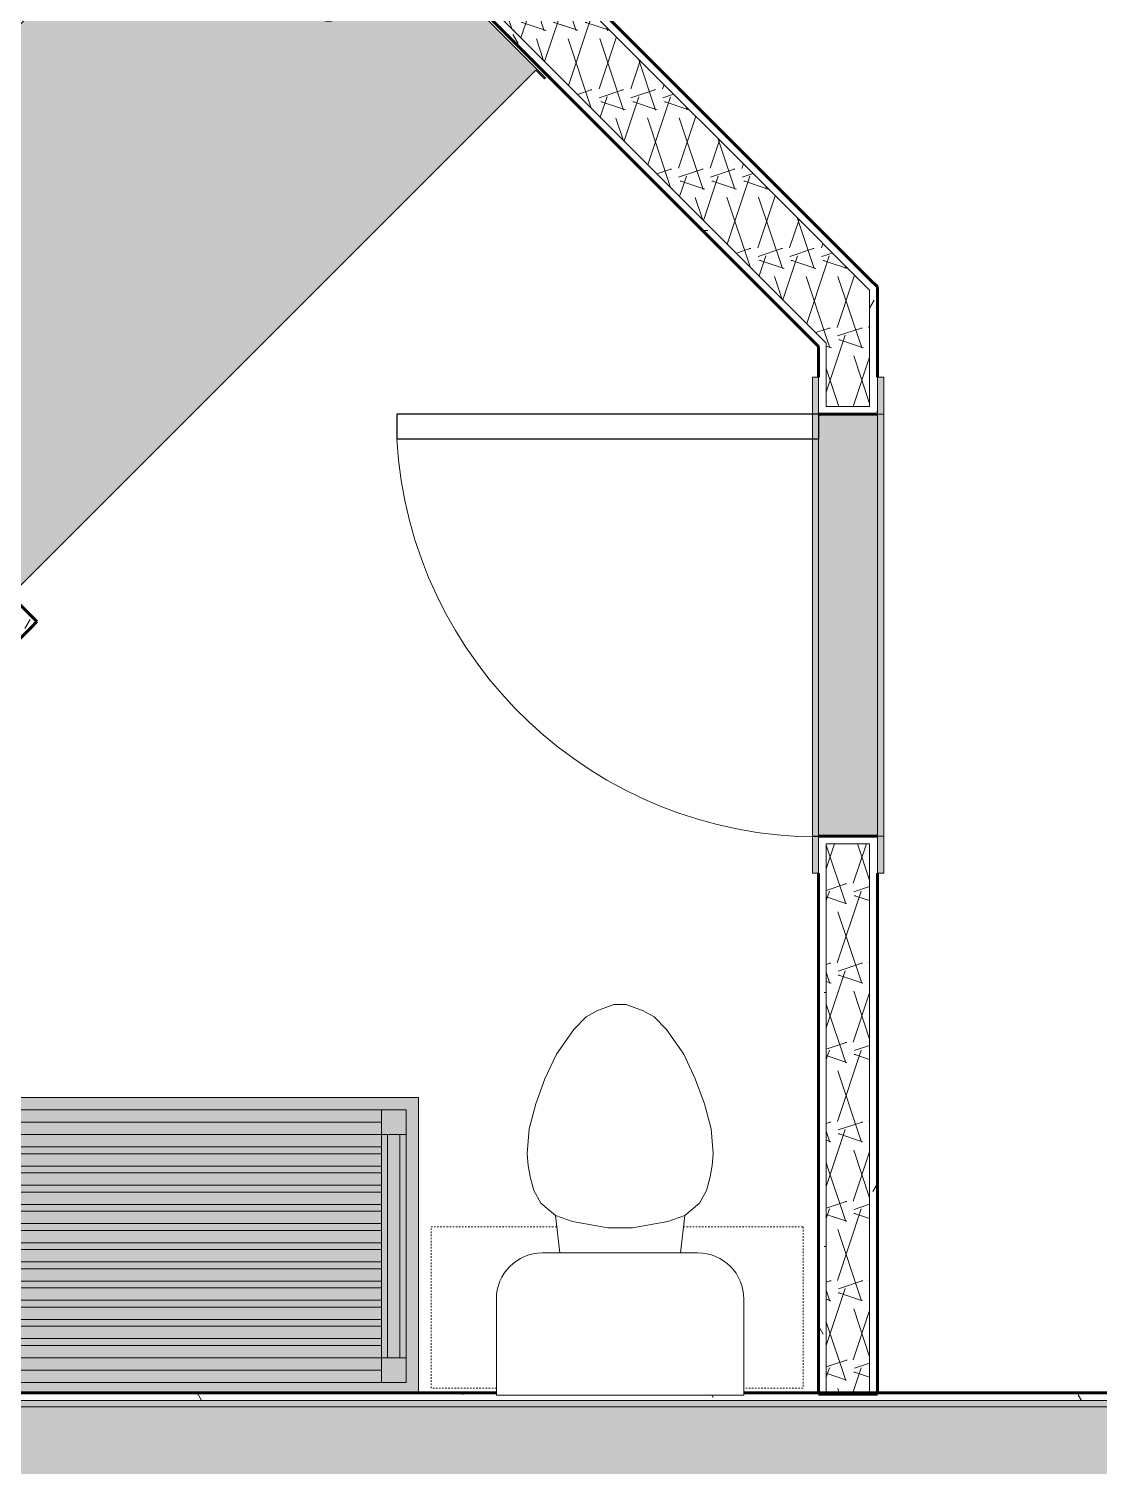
# Model space of a CAD drawing. Header units: inches. Extents: x -4110 to -1807, y 11006 to 12281.
# Drawn here: x -2347.7 to -2261.3, y 11681.5 to 11797.4 of the extents above; entities that cross this region are included whole.
import ezdxf

# ---------------------------------------------------------------- set-up
doc = ezdxf.new("R2010")
doc.units = ezdxf.units.IN
doc.header["$MEASUREMENT"] = 0
doc.linetypes.add('Dash', pattern=[0.25, 0.125, -0.125])
for name, color, linetype, lineweight in [('0-1', 7, 'Continuous', 5), ('0-2', 90, 'Continuous', 18), ('A-DOOR-1', 7, 'Continuous', 9), ('A-DOOR-2', 250, 'Continuous', 30), ('A-DOOR-FRAM-1', 31, 'Continuous', 18), ('A-DOOR-FRAM-2', 7, 'Continuous', 9), ('A-WALL', 113, 'Continuous', 18), ('A-WALL-1', 8, 'Continuous', 5), ('A-WALL-3', 50, 'Continuous', 60), ('A-WALL-4', 90, 'Continuous', 18), ('A-WALL-PATT-1', 7, 'Continuous', 9), ('A-WALL-PATT-2', 253, 'Continuous', 9), ('A-WALL-PATT-5', 111, 'Continuous', 9), ('I-WALL-2', 50, 'Continuous', 60), ('I-WALL-4', 2, 'Continuous', 5), ('I-WALL-5', 2, 'Continuous', 60), ('P-SANR-FIXT-2', 7, 'Continuous', 9), ('P-SANR-FIXT-3', 130, 'Continuous', 9), ('Q-CASE-1', 130, 'Continuous', 9), ('Q-CASE-2', 127, 'Continuous', 9), ('Q-CASE-3', 7, 'Continuous', 9), ('Q-CASE-4', 7, 'Dash', 9)]:
    doc.layers.add(name, color=color, linetype=linetype, lineweight=lineweight)
pattern_1 = [(0, (0, 0), (20.48, 5.12), [0.845, -14.515, 0.845, -14.515, -81.92]), (0, (0, 0), (20.48, 5.12), [-30.72, 0.845, -29.875, 0.845, -14.515, -35.84]), (0, (0, 0), (20.48, 5.12), [-76.8, 0.845, -9.395, 0.845, -24.755]), (120, (7.68, 2.56), (-14.67405, 15.1762003), [0.845, -14.515, 0.845, -14.515, -81.92]), (120, (7.68, 2.56), (-14.67405, 15.1762003), [-30.72, 0.845, -29.875, 0.845, -14.515, -35.84]), (120, (7.68, 2.56), (-14.67405, 15.1762003), [-76.8, 0.845, -9.395, 0.845, -24.755]), (240, (10.24, 12.8), (-5.80595, -20.2962003), [0.845, -14.515, 0.845, -14.515, -81.92]), (240, (10.24, 12.8), (-5.80595, -20.2962003), [-30.72, 0.845, -29.875, 0.845, -14.515, -35.84]), (240, (10.24, 12.8), (-5.80595, -20.2962003), [-76.8, 0.845, -9.395, 0.845, -24.755])]
pattern_2 = [(161.57, (0.32, 0.32), (-2.560496185, -0.000537386), [0, -18.214, 2.022, 0]), (18.43, (-0.32, 0.32), (-2.560496185, 0.000537386), [0, -18.214, 2.022, 0]), (108.43, (0.32, 0.32), (1.27922091, -6.400876726), [6.07, -14.166]), (71.57, (-0.32, 0.32), (1.27922091, 6.400876726), [6.07, -14.166])]

# ---------------------------------------------------------------- blocks, each defined once
blk = doc.blocks.new('SWING - SINGLE - FLUSH - SWING - FLUSH - 2-10 x 6-8 - PRIVACY-3983844-ENLARGED RCP - 2ND FLOOR PLAN - EAST')
at = {"layer": 'A-DOOR-FRAM-1'}
for points in [[(-17.63, 2.37), (-17, 2.37), (-17, 2.87), (-20, 2.87), (-20, 2.37)], [(-17, 2.37), (17, 2.37), (17, 2.87), (-17, 2.87)], [(20, 2.37), (20, 2.87), (17, 2.87), (17, 2.37), (18.19, 2.37)], [(-17, -2.88), (-17, -2.38), (-20, -2.38), (-20, -2.88), (-17.63, -2.88)], [(-17, -2.88), (17, -2.88), (17, -2.38), (-17, -2.38)], [(20, -2.88), (20, -2.38), (17, -2.38), (17, -2.88), (18.19, -2.88)]]:
    blk.add_hatch(color=256, dxfattribs=at).paths.add_polyline_path(points, flags=0)
at = {"layer": 'A-DOOR-1'}
blk.add_arc((17, 2.37), 34.07, 93.3657, 180, dxfattribs=at)
at = {"layer": 'A-DOOR-2'}
for p, q in [((15, 2.37), (15, 36.38)), ((17, 36.38), (15, 36.38)), ((17, 2.37), (17, 36.38)), ((17, 2.37), (15, 2.37))]:
    blk.add_line(p, q, dxfattribs=at)
at = {"layer": 'A-DOOR-FRAM-2'}
for p, q in [((-17, 2.87), (-20, 2.87)), ((-20, 2.37), (-20, 2.87)), ((-20, 2.37), (-17, 2.37)), ((17, 2.87), (-17, 2.87)), ((-17, 2.37), (-17, 2.87)), ((-17, 2.37), (17, 2.37)), ((20, 2.87), (17, 2.87)), ((17, 2.37), (17, 2.87)), ((17, 2.37), (20, 2.37)), ((20, 2.37), (20, 2.87)), ((-17, -2.38), (-20, -2.38)), ((-20, -2.38), (-20, -2.88)), ((-20, -2.88), (-17, -2.88)), ((17, -2.38), (-17, -2.38)), ((-17, -2.38), (-17, -2.88)), ((-17, -2.88), (17, -2.88)), ((20, -2.38), (17, -2.38)), ((17, -2.38), (17, -2.88)), ((17, -2.88), (20, -2.88)), ((20, -2.38), (20, -2.88))]:
    blk.add_line(p, q, dxfattribs=at)
blk = doc.blocks.new('Bath Vanity - Bath Vanity 60_-V13-ENLARGED RCP - 2ND FLOOR PLAN - EAST')
at = {"layer": 'Q-CASE-1'}
h = blk.add_hatch(color=256, dxfattribs=at)
h.paths.add_polyline_path([(30.74, -0.19), (-29.26, -0.19), (-29.26, -24), (30.74, -24), (30.74, -1)], flags=0)
h.paths.add_polyline_path([(29.74, -1), (29.74, -23), (-28.26, -23), (-28.26, -1), (29.24, -1)], flags=0)
h.paths.add_polyline_path([(-2.34, -2), (-26.26, -2), (-26.26, -3), (27.74, -3), (27.74, -2)], flags=0)
h.paths.add_polyline_path([(27.74, -4), (-26.26, -4), (-26.26, -4.55), (27.74, -4.55)], flags=0)
h.paths.add_polyline_path([(27.74, -5.55), (-26.26, -5.55), (-26.26, -6.09), (27.74, -6.09)], flags=0)
h.paths.add_polyline_path([(27.74, -7.09), (-26.26, -7.09), (-26.26, -7.64), (27.74, -7.64), (27.74, -7.6)], flags=0)
h.paths.add_polyline_path([(-26.26, -8.64), (-26.26, -9.18), (27.74, -9.18), (27.74, -8.64), (-2.34, -8.64)], flags=0)
h.paths.add_polyline_path([(-2.34, -10.18), (-26.26, -10.18), (-26.26, -10.73), (27.74, -10.73), (27.74, -10.18)], flags=0)
h.paths.add_polyline_path([(-2.34, -11.73), (-26.26, -11.73), (-26.26, -12.27), (27.74, -12.27), (27.74, -11.73)], flags=0)
h.paths.add_polyline_path([(27.74, -13.27), (-26.26, -13.27), (-26.26, -13.82), (27.74, -13.82)], flags=0)
h.paths.add_polyline_path([(-26.26, -14.82), (-26.26, -15.36), (27.74, -15.36), (27.74, -14.82), (-2.34, -14.82)], flags=0)
h.paths.add_polyline_path([(-26.26, -16.36), (-26.26, -16.91), (27.74, -16.91), (27.74, -16.36), (-2.34, -16.36)], flags=0)
h.paths.add_polyline_path([(-2.34, -17.91), (-26.26, -17.91), (-26.26, -18.45), (27.74, -18.45), (27.74, -17.91)], flags=0)
h.paths.add_polyline_path([(-2.34, -19.45), (-26.26, -19.45), (-26.26, -20), (27.74, -20), (27.74, -19.45)], flags=0)
h.paths.add_polyline_path([(-26.26, -21), (-26.26, -22), (27.74, -22), (27.74, -21), (-2.34, -21)], flags=0)
at = {"layer": 'Q-CASE-2'}
h = blk.add_hatch(color=256, dxfattribs=at)
h.paths.add_polyline_path([(27.74, -1), (27.74, -3), (29.74, -3), (29.74, -1), (28.24, -1)], flags=0)
h.paths.add_polyline_path([(-26.26, -1), (-28.26, -1), (-28.26, -3), (-26.26, -3)], flags=0)
h.paths.add_polyline_path([(29.74, -21), (27.74, -21), (27.74, -23), (29.74, -23), (29.74, -22)], flags=0)
h.paths.add_polyline_path([(-26.76, -21), (-28.26, -21), (-28.26, -23), (-26.26, -23), (-26.26, -21)], flags=0)
for points in [[(-2.34, -1), (-26.26, -1), (-26.26, -2), (27.74, -2), (27.74, -1)], [(-28.26, -3), (-28.26, -21), (-27.76, -21), (-27.76, -3)], [(-26.76, -3), (-27.76, -3), (-27.76, -21), (-26.76, -21), (-26.76, -4)], [(-26.76, -3), (-26.76, -21), (-26.26, -21), (-26.26, -3)], [(27.74, -3), (-26.26, -3), (-26.26, -4), (27.74, -4)], [(27.74, -3), (27.74, -21), (28.24, -21), (28.24, -3)], [(29.24, -3), (28.24, -3), (28.24, -21), (29.24, -21), (29.24, -4)], [(29.74, -3), (29.24, -3), (29.24, -21), (29.74, -21), (29.74, -4)], [(-2.34, -4.55), (-26.26, -4.55), (-26.26, -5.55), (27.74, -5.55), (27.74, -4.55)], [(-2.34, -6.09), (-26.26, -6.09), (-26.26, -7.09), (27.74, -7.09), (27.74, -6.09)], [(-26.26, -7.64), (-26.26, -8.64), (27.74, -8.64), (27.74, -7.64), (-2.34, -7.64)], [(-26.26, -9.18), (-26.26, -10.18), (27.74, -10.18), (27.74, -9.18), (-2.34, -9.18)], [(-26.26, -10.73), (-26.26, -11.73), (27.74, -11.73), (27.74, -10.73), (-2.34, -10.73)], [(-2.34, -12.27), (-26.26, -12.27), (-26.26, -13.27), (27.74, -13.27), (27.74, -12.27)], [(-26.26, -13.82), (-26.26, -14.82), (27.74, -14.82), (27.74, -13.82), (-2.34, -13.82)], [(-2.34, -15.36), (-26.26, -15.36), (-26.26, -16.36), (27.74, -16.36), (27.74, -15.36)], [(-2.34, -16.91), (-26.26, -16.91), (-26.26, -17.91), (27.74, -17.91), (27.74, -16.91)], [(-2.34, -18.45), (-26.26, -18.45), (-26.26, -19.45), (27.74, -19.45), (27.74, -18.45)], [(-2.34, -20), (-26.26, -20), (-26.26, -21), (27.74, -21), (27.74, -20), (26.74, -20)], [(-26.26, -22), (-26.26, -23), (27.74, -23), (27.74, -22), (-2.34, -22)]]:
    blk.add_hatch(color=256, dxfattribs=at).paths.add_polyline_path(points, flags=0)
at = {"layer": 'Q-CASE-3'}
for p, q in [((-29.26, -24), (-29.26, -0.19)), ((-28.26, -3), (-28.26, -1)), ((-28.26, -1), (-26.26, -1)), ((27.74, -1), (-26.26, -1)), ((-26.26, -1), (-26.26, -3)), ((27.74, -3), (27.74, -1)), ((27.74, -1), (29.74, -1)), ((29.74, -1), (29.74, -3)), ((27.74, -2), (-26.26, -2)), ((-28.26, -3), (-28.26, -21)), ((-26.26, -3), (-28.26, -3)), ((-27.76, -3), (-27.76, -21)), ((-26.76, -3), (-26.76, -21)), ((27.74, -3), (-26.26, -3)), ((-26.26, -3), (-26.26, -21)), ((27.74, -3), (27.74, -21)), ((29.74, -3), (27.74, -3)), ((28.24, -3), (28.24, -21)), ((29.24, -3), (29.24, -21)), ((29.74, -3), (29.74, -21)), ((-26.26, -4), (27.74, -4)), ((27.74, -4.55), (-26.26, -4.55)), ((-26.26, -5.55), (27.74, -5.55)), ((27.74, -6.09), (-26.26, -6.09)), ((-26.26, -7.09), (27.74, -7.09)), ((27.74, -7.64), (-26.26, -7.64)), ((-26.26, -8.64), (27.74, -8.64)), ((27.74, -9.18), (-26.26, -9.18)), ((-26.26, -10.18), (27.74, -10.18)), ((27.74, -10.73), (-26.26, -10.73)), ((-26.26, -11.73), (27.74, -11.73)), ((27.74, -12.27), (-26.26, -12.27)), ((-26.26, -13.27), (27.74, -13.27)), ((27.74, -13.82), (-26.26, -13.82)), ((-26.26, -14.82), (27.74, -14.82)), ((27.74, -15.36), (-26.26, -15.36)), ((-26.26, -16.36), (27.74, -16.36)), ((27.74, -16.91), (-26.26, -16.91)), ((-26.26, -17.91), (27.74, -17.91)), ((27.74, -18.45), (-26.26, -18.45)), ((-26.26, -19.45), (27.74, -19.45)), ((27.74, -20), (-26.26, -20)), ((-28.26, -23), (-28.26, -21)), ((-28.26, -21), (-26.26, -21)), ((-26.26, -21), (27.74, -21)), ((-26.26, -21), (-26.26, -23)), ((27.74, -22), (-26.26, -22)), ((27.74, -23), (27.74, -21)), ((27.74, -21), (29.74, -21)), ((29.74, -21), (29.74, -23)), ((-26.26, -23), (-28.26, -23)), ((27.74, -23), (-26.26, -23)), ((29.74, -23), (27.74, -23)), ((30.74, -24), (-29.26, -24))]:
    blk.add_line(p, q, dxfattribs=at)
blk = doc.blocks.new('Toilet-Domestic-3D - Toilet-Domestic-3D-3234795-ENLARGED RCP - 2ND FLOOR PLAN - EAST')
at = {"layer": 'P-SANR-FIXT-2'}
for p, q in [((-1.87, 11.5), (-0.5, 12)), ((-0.5, 12), (0.5, 12)), ((0.5, 12), (1.87, 11.5)), ((-3.74, 10), (-2.74, 11)), ((-2.74, 11), (-1.87, 11.5)), ((1.87, 11.5), (2.74, 11)), ((2.74, 11), (3.74, 10)), ((-5.13, 8), (-3.74, 10)), ((3.74, 10), (5.13, 8)), ((-6.06, 6), (-5.13, 8)), ((5.13, 8), (6.06, 6)), ((-6.79, 4), (-6.06, 6)), ((6.06, 6), (6.79, 4)), ((-7.33, 1.99), (-6.79, 4)), ((6.79, 4), (7.33, 1.99)), ((-7.5, 0), (-7.33, 1.99)), ((7.33, 1.99), (7.5, 0)), ((-7.41, -1), (-7.5, 0)), ((-7.24, -2), (-7.41, -1)), ((7.41, -1), (7.24, -2)), ((7.5, 0), (7.41, -1)), ((-6.97, -3), (-7.24, -2)), ((7.24, -2), (6.97, -3)), ((-6.4, -4), (-6.97, -3)), ((6.97, -3), (6.4, -4)), ((-5.21, -5), (-6.4, -4)), ((6.4, -4), (5.21, -5)), ((-3.84, -5.5), (-5.21, -5)), ((-4.86, -8.02), (-5.21, -5)), ((-1, -6), (-3.84, -5.5)), ((3.84, -5.5), (1, -6)), ((5.21, -5), (3.84, -5.5)), ((4.86, -8.02), (5.21, -5)), ((1, -6), (-1, -6)), ((6.25, -8.02), (-6.25, -8.02)), ((-9.98, -11.75), (-9.98, -19.48)), ((9.98, -19.48), (9.98, -11.75)), ((-9.98, -19.48), (9.98, -19.48))]:
    blk.add_line(p, q, dxfattribs=at)
for centre, start, end in [((-6.25, -11.75), 90, 180), ((6.25, -11.75), 0, 90)]:
    blk.add_arc(centre, 3.73, start, end, dxfattribs=at)
blk = doc.blocks.new('300 Series Wall Hung Cabinet_326 - 30_-V14-ENLARGED RCP - 2ND FLOOR PLAN - EAST')
at = {"layer": 'Q-CASE-4'}
for p, q in [((-15, 0.19), (-15, 13.19)), ((-15, 13.19), (-4.85, 13.19)), ((5.35, 13.19), (15, 13.19)), ((15, 13.19), (15, 0.19)), ((-9.73, 0.19), (-15, 0.19)), ((15, 0.19), (10.23, 0.19))]:
    blk.add_line(p, q, dxfattribs=at)
blk = doc.blocks.new('CTS6032CP - CTS6032CP-3806613-ENLARGED RCP - 2ND FLOOR PLAN - EAST')
at = {"layer": 'P-SANR-FIXT-3'}
h = blk.add_hatch(color=256, dxfattribs=at)
h.paths.add_polyline_path([(0, -33), (0.13, -33), (0.13, -32), (59.88, -32), (59.88, -33), (60, -33), (60, 0), (0, 0), (0, -32.16)], flags=0)
h.paths.add_polyline_path([(50.85, -17.4), (50.59, -17.06), (50.43, -16.67), (50.38, -16.25), (50.43, -15.83), (50.59, -15.44), (50.85, -15.1), (51.19, -14.84), (51.58, -14.68), (52, -14.62), (52.42, -14.68), (52.81, -14.84), (53.19, -15.15), (53.41, -15.44), (53.57, -15.83), (53.63, -16.25), (53.57, -16.67), (53.41, -17.06), (53.15, -17.4), (52.81, -17.66), (52.42, -17.82), (52, -17.87), (51.58, -17.82), (51.19, -17.66)], flags=0)
at = {"layer": 'P-SANR-FIXT-2'}
for p, q in [((0, -33), (0, 0)), ((0, 0), (60, 0)), ((60, 0), (60, -33)), ((59.88, -32), (0.13, -32)), ((0.13, -32), (0.13, -33)), ((59.88, -33), (59.88, -32)), ((0.13, -33), (0, -33)), ((60, -33), (59.88, -33))]:
    blk.add_line(p, q, dxfattribs=at)
for radius, start, end in [(1.62, 0, 180), (1.63, 180, 360)]:
    blk.add_arc((52, -16.25), radius, start, end, dxfattribs=at)
blk = doc.blocks.new('CTR - 1st Phase - Unit Layouts_rvt-1-ENLARGED RCP - 2ND FLOOR PLAN - EAST')
at = {"layer": 'A-WALL-1'}
blk.add_hatch(color=256, dxfattribs=at).paths.add_polyline_path([(-2281.6, 11732.31), (-2279.22, 11732.31), (-2279.22, 11766.31), (-2283.97, 11766.31), (-2283.97, 11732.31), (-2283.35, 11732.31)], flags=0)
at = {"layer": 'A-WALL-PATT-1'}
h = blk.add_hatch(dxfattribs=at)
h.set_pattern_fill('FP_1', color=256, style=0, pattern_type=2)
h.set_pattern_definition(pattern_1)
h.paths.add_polyline_path([(-2279.85, 11776.32), (-2279.85, 11777.2), (-2324.36, 11821.72), (-2324.81, 11821.28), (-2280.73, 11777.2)], flags=0)
h = blk.add_hatch(dxfattribs=at)
h.set_pattern_fill('FP_1', color=256, style=0, pattern_type=2)
h.set_pattern_definition(pattern_1)
h.paths.add_polyline_path([(-2283.97, 11771.78), (-2283.97, 11772.67), (-2328.7, 11817.39), (-2329.14, 11816.95), (-2301.64, 11789.46)], flags=0)
h = blk.add_hatch(dxfattribs=at)
h.set_pattern_fill('FP_1', color=256, style=0, pattern_type=2)
h.set_pattern_definition(pattern_1)
h.paths.add_polyline_path([(-2279.22, 11687.43), (-2279.22, 11687.43), (-2279.22, 11732.31), (-2281.6, 11732.31), (-2281.6, 11731.69), (-2279.85, 11731.69), (-2279.85, 11687.43)], flags=0)
h.paths.add_polyline_path([(-2279.85, 11766.31), (-2279.22, 11766.31), (-2279.22, 11776.58), (-2279.85, 11777.2), (-2279.85, 11766.94), (-2281.6, 11766.94), (-2281.6, 11766.31), (-2279.89, 11766.31)], flags=0)
h = blk.add_hatch(dxfattribs=at)
h.set_pattern_fill('FP_1', color=256, style=0, pattern_type=2)
h.set_pattern_definition(pattern_1)
h.paths.add_polyline_path([(-2349.91, 11746.68), (-2346.99, 11749.6), (-2371.74, 11774.35), (-2372.18, 11773.91), (-2347.88, 11749.6), (-2350.35, 11747.12)], flags=0)
h = blk.add_hatch(dxfattribs=at)
h.set_pattern_fill('FP_1', color=256, style=0, pattern_type=2)
h.set_pattern_definition(pattern_1)
h.paths.add_polyline_path([(-2283.97, 11687.43), (-2283.35, 11687.43), (-2283.35, 11731.69), (-2281.6, 11731.69), (-2281.6, 11732.31), (-2283.97, 11732.31), (-2283.97, 11687.43)], flags=0)
h.paths.add_polyline_path([(-2283.97, 11766.31), (-2281.6, 11766.31), (-2281.6, 11766.94), (-2283.35, 11766.94), (-2283.35, 11772.04), (-2283.97, 11772.67), (-2283.97, 11766.94)], flags=0)
at = {"layer": 'A-WALL-PATT-2'}
h = blk.add_hatch(dxfattribs=at)
h.set_pattern_fill('FP_2', color=256, style=0, pattern_type=2)
h.set_pattern_definition(pattern_2)
h.paths.add_polyline_path([(-2283.35, 11772.04), (-2283.35, 11779.82), (-2325.25, 11821.72), (-2329.14, 11817.83), (-2283.97, 11772.67)], flags=0)
h = blk.add_hatch(dxfattribs=at)
h.set_pattern_fill('FP_2', color=256, style=0, pattern_type=2)
h.set_pattern_definition(pattern_2)
h.paths.add_polyline_path([(-2281.59, 11687.43), (-2279.85, 11687.43), (-2279.85, 11731.69), (-2283.35, 11731.69), (-2283.35, 11687.43), (-2281.6, 11687.43)], flags=0)
h.paths.add_polyline_path([(-2283.35, 11766.94), (-2279.85, 11766.94), (-2279.85, 11776.32), (-2283.35, 11779.82), (-2283.35, 11772.04)], flags=0)
at = {"layer": 'A-WALL-3'}
for p, q in [((-2324.01, 11821.37), (-2283.97, 11781.33)), ((-2283.97, 11771.78), (-2329.14, 11816.95)), ((-2283.97, 11781.33), (-2279.85, 11777.2)), ((-2279.85, 11777.2), (-2279.22, 11776.58)), ((-2279.22, 11776.58), (-2279.22, 11769.31)), ((-2283.97, 11769.31), (-2283.97, 11771.78)), ((-2279.22, 11766.31), (-2283.97, 11766.31)), ((-2283.97, 11732.31), (-2279.22, 11732.31)), ((-2283.97, 11687.31), (-2283.97, 11729.31)), ((-2279.22, 11729.31), (-2279.22, 11687.31)), ((-2279.22, 11687.31), (-2283.97, 11687.31))]:
    blk.add_line(p, q, dxfattribs=at)
at = {"layer": 'A-WALL-4'}
for p, q in [((-2324.81, 11821.28), (-2283.97, 11780.45)), ((-2328.7, 11817.39), (-2283.97, 11772.67)), ((-2283.35, 11779.82), (-2283.97, 11780.45)), ((-2279.85, 11776.32), (-2283.35, 11779.82)), ((-2279.85, 11776.32), (-2279.85, 11766.94)), ((-2283.35, 11772.04), (-2283.97, 11772.67)), ((-2283.35, 11766.94), (-2283.35, 11772.04)), ((-2283.97, 11766.31), (-2283.97, 11732.31)), ((-2281.6, 11766.94), (-2283.35, 11766.94)), ((-2279.85, 11766.94), (-2281.6, 11766.94)), ((-2279.22, 11732.31), (-2279.22, 11766.31)), ((-2283.35, 11687.31), (-2283.35, 11731.69)), ((-2283.35, 11731.69), (-2281.6, 11731.69)), ((-2281.6, 11731.69), (-2279.85, 11731.69)), ((-2279.85, 11731.69), (-2279.85, 11687.31))]:
    blk.add_line(p, q, dxfattribs=at)
at = {"layer": 'I-WALL-2'}
for p, q in [((-2348.41, 11751.01), (-2346.99, 11749.6)), ((-2347.43, 11749.16), (-2349.91, 11746.68)), ((-2346.99, 11749.6), (-2347.43, 11749.16))]:
    blk.add_line(p, q, dxfattribs=at)
at = {"layer": '0-2'}
for name, p, rotation in [('CTS6032CP - CTS6032CP-3806613-ENLARGED RCP - 2ND FLOOR PLAN - EAST', (-2371.74, 11774.35), 45.00000000021927), ('SWING - SINGLE - FLUSH - SWING - FLUSH - 2-10 x 6-8 - PRIVACY-3983844-ENLARGED RCP - 2ND FLOOR PLAN - EAST', (-2281.6, 11749.31), 90.00000000004853), ('Bath Vanity - Bath Vanity 60_-V13-ENLARGED RCP - 2ND FLOOR PLAN - EAST', (-2345.48, 11687.24), 180)]:
    blk.add_blockref(name, p, dxfattribs=dict(at, rotation=rotation))
for name, p in [('Toilet-Domestic-3D - Toilet-Domestic-3D-3234795-ENLARGED RCP - 2ND FLOOR PLAN - EAST', (-2299.97, 11706.72)), ('300 Series Wall Hung Cabinet_326 - 30_-V14-ENLARGED RCP - 2ND FLOOR PLAN - EAST', (-2300.22, 11687.61))]:
    blk.add_blockref(name, p, dxfattribs=at)

msp = doc.modelspace()

# ---------------------------------------------------------------- hatches: boundary and pattern name
at = {"layer": 'A-WALL-PATT-5'}
h = msp.add_hatch(dxfattribs=at)
h.set_pattern_fill('FP_1', color=256, style=0, pattern_type=2)
h.set_pattern_definition(pattern_1)
h.paths.add_polyline_path([(-2141.07, 11686.8), (-2076.17, 11686.8), (-2076.17, 11687.43), (-2289.99, 11687.43), (-2289.99, 11687.24), (-2309.95, 11687.24), (-2309.95, 11687.43), (-2438.62, 11687.43), (-2437.99, 11686.8), (-2275.79, 11686.8)], flags=0)
h = msp.add_hatch(dxfattribs=at)
h.set_pattern_fill('FP_2', color=256, style=0, pattern_type=2)
h.set_pattern_definition(pattern_2)
h.paths.add_polyline_path([(-2435.06, 11680.8), (-2076.17, 11680.8), (-2076.17, 11686.3), (-2438.37, 11686.3), (-2435.06, 11682.99), (-2437.25, 11680.8), (-2435.66, 11680.8)], flags=0)
at = {"layer": 'I-WALL-4'}
msp.add_hatch(color=256, dxfattribs=at).paths.add_polyline_path([(-2376.22, 11686.3), (-2076.17, 11686.3), (-2076.17, 11686.8), (-2438.87, 11686.8), (-2438.37, 11686.3), (-2376.83, 11686.3)], flags=0)

# ---------------------------------------------------------------- linework, layer by layer
at = {"layer": 'A-WALL'}
for p, q in [((-2438.87, 11686.8), (-2076.17, 11686.8)), ((-2438.37, 11686.3), (-2076.17, 11686.3))]:
    msp.add_line(p, q, dxfattribs=at)
at = {"layer": 'I-WALL-5'}
for p, q in [((-2438.62, 11687.43), (-2309.95, 11687.43)), ((-2289.99, 11687.43), (-2076.17, 11687.43))]:
    msp.add_line(p, q, dxfattribs=at)

# ---------------------------------------------------------------- block references
at = {"layer": '0-1'}
msp.add_blockref('CTR - 1st Phase - Unit Layouts_rvt-1-ENLARGED RCP - 2ND FLOOR PLAN - EAST', (0, 0), dxfattribs=at)

doc.saveas('drawing.dxf')
